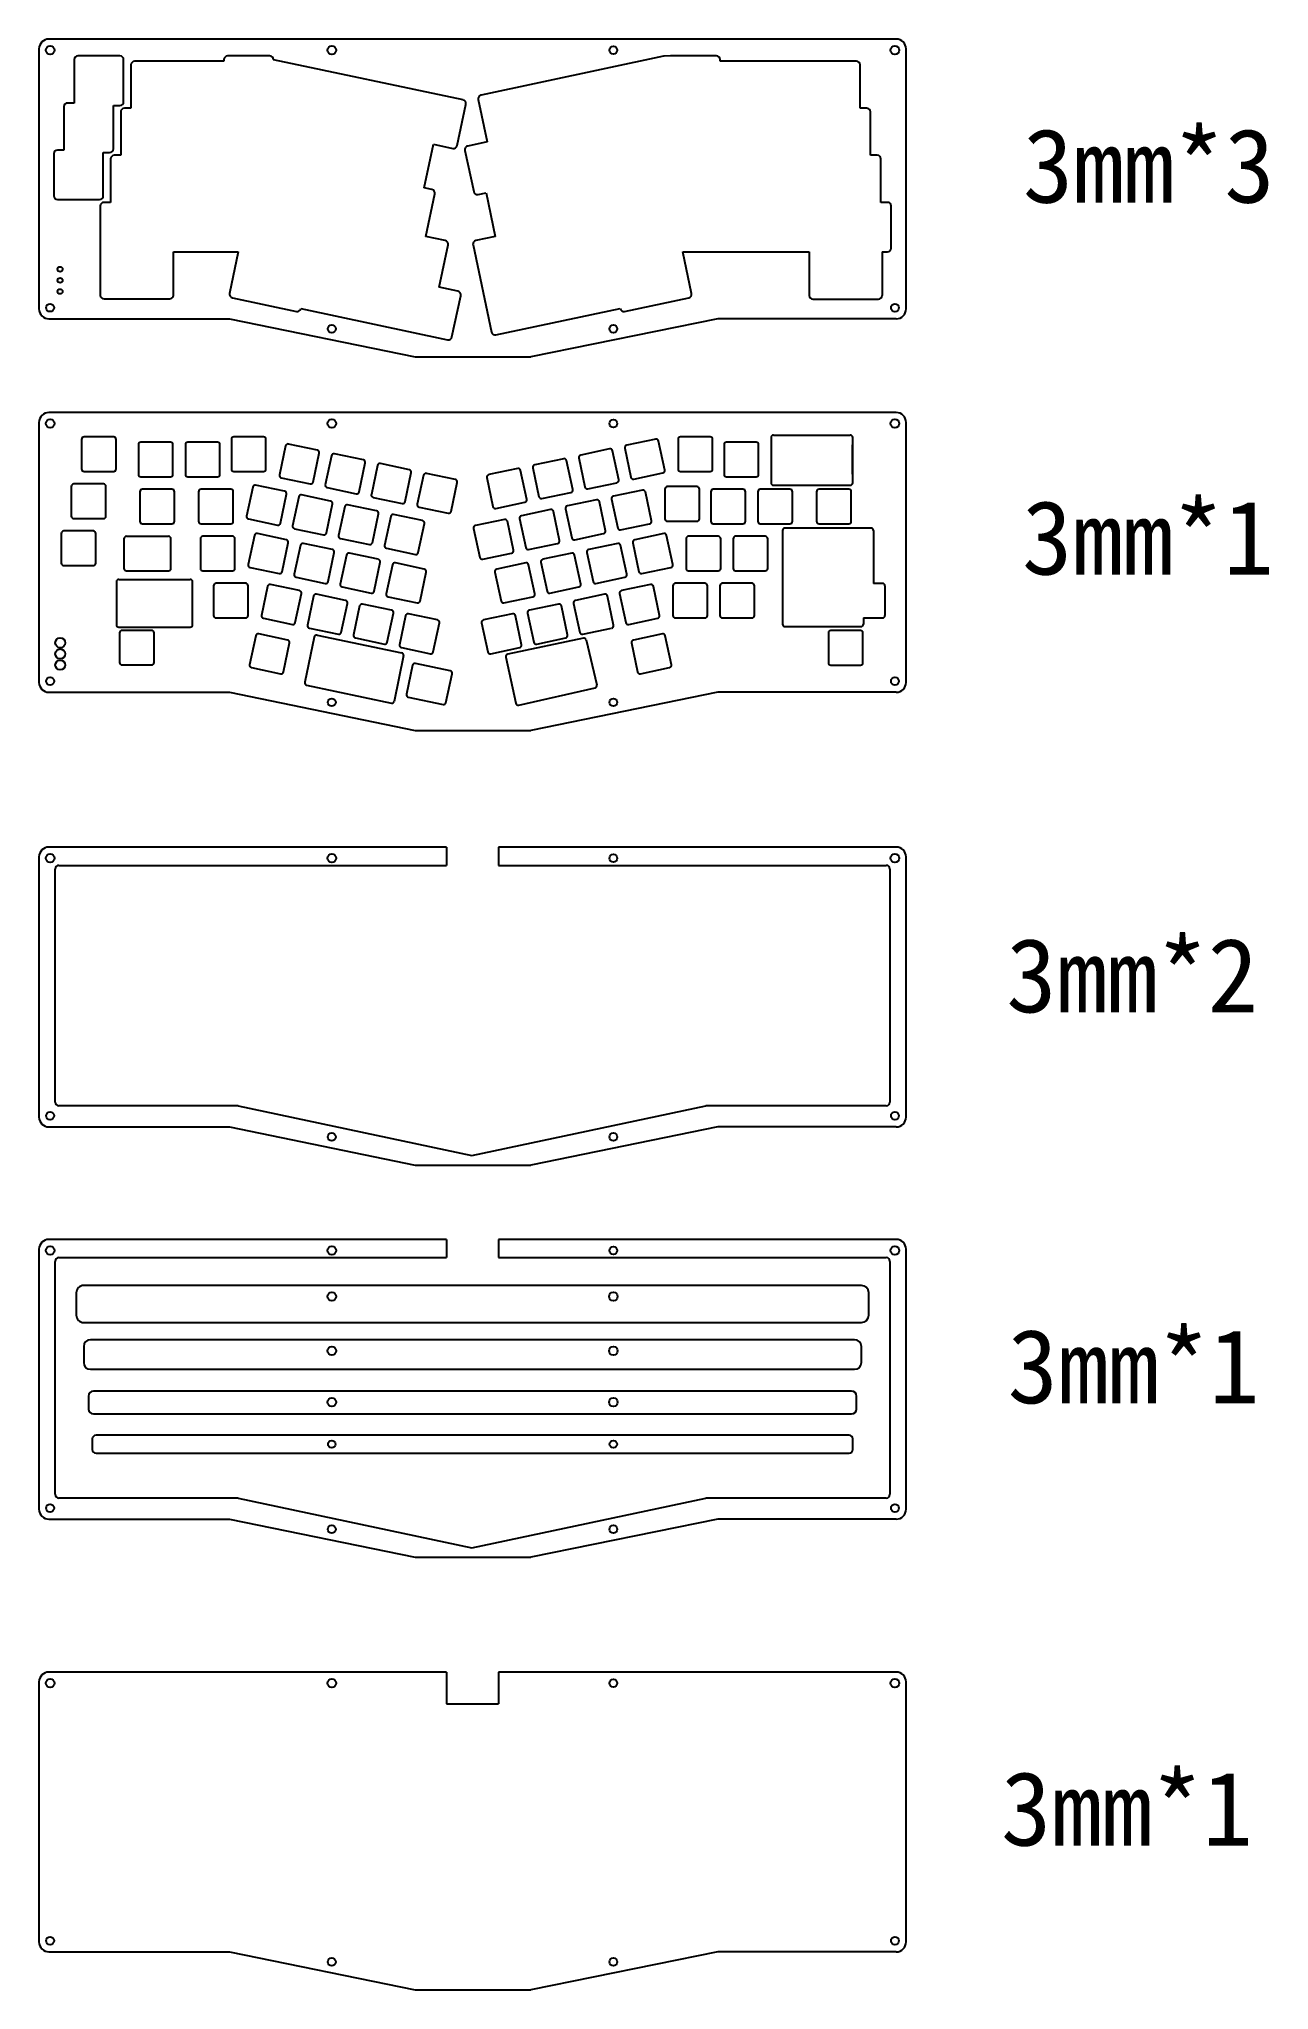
# Model space of a CAD drawing. Header units: millimetres. Extents: x 2267 to 2766, y 634 to 1424.
import ezdxf

# ---------------------------------------------------------------- set-up
doc = ezdxf.new("R2010")
doc.units = ezdxf.units.MM
doc.styles.get("Standard").update_dxf_attribs({"font": ''})
doc.styles.get('Standard').set_extended_font_data('SimSun')

msp = doc.modelspace()

# ---------------------------------------------------------------- linework, layer by layer
at = {"color": 7, "linetype": 'Continuous', "lineweight": 25}
for p, q in [((2614.72, 1423.71), (2271.42, 1423.71)), ((2267.42, 1419.71), (2267.42, 1314.41)), ((2267.42, 1418.71), (2267.42, 1314.41)), ((2281.65, 1415.35), (2281.65, 1397.8)), ((2281.65, 1415.35), (2281.65, 1397.8)), ((2300.21, 1416.85), (2283.15, 1416.85)), ((2300.21, 1416.85), (2283.15, 1416.85)), ((2301.71, 1398.29), (2301.71, 1415.35)), ((2301.71, 1398.29), (2301.71, 1415.35)), ((2342.36, 1414.71), (2306.17, 1414.71)), ((2342.36, 1414.71), (2306.17, 1414.71)), ((2342.36, 1415.35), (2342.36, 1414.71)), ((2342.36, 1415.35), (2342.36, 1414.71)), ((2360.92, 1416.85), (2343.86, 1416.85)), ((2360.92, 1416.85), (2343.86, 1416.85)), ((2362.42, 1415.34), (2362.42, 1415.35)), ((2362.42, 1415.34), (2362.42, 1415.35)), ((2439.22, 1399.02), (2362.42, 1415.34)), ((2439.22, 1399.02), (2362.42, 1415.34)), ((2520.45, 1416.72), (2446.51, 1401)), ((2520.45, 1416.72), (2446.51, 1401)), ((2523.29, 1416.85), (2520.7, 1416.75)), ((2523.29, 1416.85), (2520.7, 1416.75)), ((2541.88, 1416.85), (2523.35, 1416.85)), ((2541.88, 1416.85), (2523.35, 1416.85)), ((2543.38, 1414.71), (2543.38, 1415.35)), ((2543.38, 1414.71), (2543.38, 1415.35)), ((2598.61, 1414.71), (2543.38, 1414.71)), ((2598.61, 1414.71), (2543.38, 1414.71)), ((2618.72, 1314.4), (2618.72, 1419.71)), ((2618.72, 1314.4), (2618.72, 1419.71)), ((2304.67, 1413.21), (2304.67, 1395.66)), ((2304.67, 1413.21), (2304.67, 1395.66)), ((2600.11, 1395.66), (2600.11, 1413.21)), ((2600.11, 1395.66), (2600.11, 1413.21)), ((2445.36, 1399.22), (2449.01, 1382.05)), ((2445.36, 1399.22), (2449.01, 1382.05)), ((2277.49, 1396.3), (2277.49, 1378.75)), ((2277.49, 1396.3), (2277.49, 1378.75)), ((2281.65, 1397.8), (2278.99, 1397.8)), ((2281.65, 1397.8), (2278.99, 1397.8)), ((2297.55, 1396.79), (2300.21, 1396.79)), ((2297.55, 1379.24), (2297.55, 1396.79)), ((2297.55, 1396.79), (2300.21, 1396.79)), ((2297.55, 1379.24), (2297.55, 1396.79)), ((2300.51, 1394.16), (2300.51, 1376.61)), ((2300.51, 1394.16), (2300.51, 1376.61)), ((2304.67, 1395.66), (2302.01, 1395.66)), ((2304.67, 1395.66), (2302.01, 1395.66)), ((2436.83, 1380.55), (2440.38, 1397.24)), ((2436.83, 1380.55), (2440.38, 1397.24)), ((2602.78, 1395.66), (2600.11, 1395.66)), ((2602.78, 1395.66), (2600.11, 1395.66)), ((2604.28, 1376.61), (2604.28, 1394.16)), ((2604.28, 1376.61), (2604.28, 1394.16)), ((2273.42, 1377.25), (2273.42, 1360.19)), ((2273.42, 1377.25), (2273.42, 1360.19)), ((2277.49, 1378.75), (2274.92, 1378.75)), ((2277.49, 1378.75), (2274.92, 1378.75)), ((2293.48, 1377.74), (2296.05, 1377.74)), ((2293.48, 1360.19), (2293.48, 1377.74)), ((2293.48, 1377.74), (2296.05, 1377.74)), ((2293.48, 1360.19), (2293.48, 1377.74)), ((2296.44, 1375.11), (2296.44, 1357.56)), ((2296.44, 1375.11), (2296.44, 1357.56)), ((2300.51, 1376.61), (2297.94, 1376.61)), ((2300.51, 1376.61), (2297.94, 1376.61)), ((2423.45, 1363.42), (2427.2, 1381.07)), ((2423.45, 1363.42), (2427.2, 1381.07)), ((2427.2, 1381.07), (2435.05, 1379.4)), ((2427.2, 1381.07), (2435.05, 1379.4)), ((2440.01, 1378.6), (2443.56, 1361.91)), ((2440.01, 1378.6), (2443.56, 1361.91)), ((2449.01, 1382.05), (2441.16, 1380.38)), ((2449.01, 1382.05), (2441.16, 1380.38)), ((2607.04, 1376.61), (2604.28, 1376.61)), ((2607.04, 1376.61), (2604.28, 1376.61)), ((2608.54, 1357.56), (2608.54, 1375.11)), ((2608.54, 1357.56), (2608.54, 1375.11)), ((2426.64, 1362.74), (2423.45, 1363.42)), ((2426.64, 1362.74), (2423.45, 1363.42)), ((2424.15, 1343.8), (2427.8, 1360.96)), ((2424.15, 1343.8), (2427.8, 1360.96)), ((2445.33, 1360.76), (2448.53, 1361.44)), ((2445.33, 1360.76), (2448.53, 1361.44)), ((2448.53, 1361.44), (2452.28, 1343.8)), ((2448.53, 1361.44), (2452.28, 1343.8)), ((2274.92, 1358.69), (2291.98, 1358.69)), ((2274.92, 1358.69), (2291.98, 1358.69)), ((2292.27, 1356.06), (2292.27, 1319.95)), ((2292.27, 1356.06), (2292.27, 1319.95)), ((2296.44, 1357.56), (2293.77, 1357.56)), ((2296.44, 1357.56), (2293.77, 1357.56)), ((2611.22, 1357.56), (2608.54, 1357.56)), ((2611.22, 1357.56), (2608.54, 1357.56)), ((2612.72, 1339), (2612.72, 1356.06)), ((2612.72, 1339), (2612.72, 1356.06)), ((2431.99, 1342.13), (2424.15, 1343.8)), ((2431.99, 1342.13), (2424.15, 1343.8)), ((2452.28, 1343.8), (2444.42, 1342.13)), ((2452.28, 1343.8), (2444.42, 1342.13)), ((2321.87, 1337.5), (2348.18, 1337.5)), ((2321.87, 1319.95), (2321.87, 1337.5)), ((2321.87, 1337.5), (2348.18, 1337.5)), ((2321.87, 1319.95), (2321.87, 1337.5)), ((2348.18, 1337.5), (2344.61, 1320.71)), ((2348.18, 1337.5), (2344.61, 1320.71)), ((2429.5, 1323.18), (2433.15, 1340.35)), ((2429.5, 1323.18), (2433.15, 1340.35)), ((2443.27, 1340.35), (2450.78, 1305.02)), ((2443.27, 1340.35), (2450.78, 1305.02)), ((2528.23, 1337.5), (2579.45, 1337.5)), ((2531.8, 1320.71), (2528.23, 1337.5)), ((2528.23, 1337.5), (2579.45, 1337.5)), ((2531.8, 1320.71), (2528.23, 1337.5)), ((2579.45, 1337.5), (2579.45, 1319.9)), ((2579.45, 1337.5), (2579.45, 1319.9)), ((2609.05, 1337.5), (2609.05, 1319.9)), ((2609.05, 1337.5), (2611.22, 1337.5)), ((2609.05, 1337.5), (2609.05, 1319.9)), ((2609.05, 1337.5), (2611.22, 1337.5)), ((2437.13, 1321.56), (2429.5, 1323.18)), ((2437.13, 1321.56), (2429.5, 1323.18)), ((2434.74, 1303.09), (2438.29, 1319.78)), ((2434.74, 1303.09), (2438.29, 1319.78)), ((2293.77, 1318.45), (2320.37, 1318.45)), ((2293.77, 1318.45), (2320.37, 1318.45)), ((2345.77, 1318.93), (2371.77, 1313.41)), ((2345.77, 1318.93), (2371.77, 1313.41)), ((2373.55, 1314.57), (2432.96, 1301.94)), ((2373.55, 1314.56), (2373.55, 1314.57)), ((2373.55, 1314.57), (2432.96, 1301.94)), ((2373.55, 1314.56), (2373.55, 1314.57)), ((2452.56, 1303.87), (2502.87, 1314.56)), ((2452.56, 1303.87), (2502.87, 1314.56)), ((2504.65, 1313.41), (2530.65, 1318.93)), ((2504.65, 1313.41), (2530.65, 1318.93)), ((2580.95, 1318.4), (2607.55, 1318.4)), ((2580.95, 1318.4), (2607.55, 1318.4)), ((2614.72, 1272.47), (2271.42, 1272.47)), ((2267.42, 1268.47), (2267.42, 1163.16)), ((2267.42, 1268.47), (2267.42, 1163.16)), ((2267.42, 1268.47), (2267.42, 1163.16)), ((2267.42, 1268.47), (2267.42, 1163.16)), ((2267.42, 1268.47), (2267.42, 1163.16)), ((2267.42, 1267.47), (2267.42, 1163.16)), ((2618.72, 1163.16), (2618.72, 1268.47)), ((2618.72, 1163.16), (2618.72, 1268.47)), ((2618.72, 1163.16), (2618.72, 1268.47)), ((2618.72, 1163.16), (2618.72, 1268.47)), ((2618.72, 1163.16), (2618.72, 1268.47)), ((2618.72, 1163.16), (2618.72, 1268.47)), ((2284.68, 1261.58), (2284.68, 1249.58)), ((2284.68, 1261.58), (2284.68, 1249.58)), ((2284.68, 1261.58), (2284.68, 1249.58)), ((2297.68, 1262.58), (2285.68, 1262.58)), ((2297.68, 1262.58), (2285.68, 1262.58)), ((2297.68, 1262.58), (2285.68, 1262.58)), ((2298.68, 1249.58), (2298.68, 1261.58)), ((2298.68, 1249.58), (2298.68, 1261.58)), ((2298.68, 1249.58), (2298.68, 1261.58)), ((2307.7, 1259.44), (2307.7, 1247.44)), ((2320.7, 1260.44), (2308.7, 1260.44)), ((2321.7, 1247.44), (2321.7, 1259.44)), ((2326.75, 1259.44), (2326.75, 1247.44)), ((2339.75, 1260.44), (2327.75, 1260.44)), ((2340.75, 1247.44), (2340.75, 1259.44)), ((2345.39, 1261.58), (2345.39, 1249.58)), ((2358.39, 1262.58), (2346.39, 1262.58)), ((2359.39, 1249.58), (2359.39, 1261.58)), ((2367.29, 1258.94), (2364.8, 1247.2)), ((2380.22, 1257.21), (2368.48, 1259.71)), ((2498.63, 1257.73), (2486.89, 1255.23)), ((2502.31, 1245.22), (2499.82, 1256.96)), ((2504.76, 1258.01), (2507.25, 1246.27)), ((2517.27, 1261.69), (2505.53, 1259.19)), ((2520.95, 1249.18), (2518.45, 1260.92)), ((2526.35, 1261.58), (2526.35, 1249.58)), ((2539.35, 1262.58), (2527.35, 1262.58)), ((2540.35, 1249.58), (2540.35, 1261.58)), ((2544.98, 1259.44), (2544.98, 1247.44)), ((2557.98, 1260.44), (2545.98, 1260.44)), ((2558.98, 1247.44), (2558.98, 1259.44)), ((2564.03, 1259.44), (2564.03, 1247.44)), ((2564.04, 1262.34), (2564.04, 1243.98)), ((2597.08, 1247.44), (2597.08, 1259.44)), ((2597.09, 1243.98), (2597.09, 1262.34)), ((2285.68, 1248.58), (2297.68, 1248.58)), ((2285.68, 1248.58), (2297.68, 1248.58)), ((2285.68, 1248.58), (2297.68, 1248.58)), ((2346.39, 1248.58), (2358.39, 1248.58)), ((2378.49, 1244.29), (2380.99, 1256.03)), ((2385.93, 1254.98), (2383.43, 1243.24)), ((2398.85, 1253.25), (2387.11, 1255.75)), ((2397.13, 1240.33), (2399.62, 1252.07)), ((2404.56, 1251.02), (2402.07, 1239.28)), ((2417.48, 1249.29), (2405.75, 1251.79)), ((2461.36, 1249.81), (2449.63, 1247.31)), ((2465.05, 1237.3), (2462.55, 1249.04)), ((2467.49, 1250.09), (2469.99, 1238.35)), ((2480, 1253.77), (2468.26, 1251.27)), ((2483.68, 1241.26), (2481.18, 1253)), ((2486.12, 1254.05), (2488.62, 1242.31)), ((2527.35, 1248.58), (2539.35, 1248.58)), ((2280.52, 1242.53), (2280.52, 1230.53)), ((2280.52, 1242.53), (2280.52, 1230.53)), ((2280.52, 1242.53), (2280.52, 1230.53)), ((2293.52, 1243.53), (2281.52, 1243.53)), ((2293.52, 1243.53), (2281.52, 1243.53)), ((2293.52, 1243.53), (2281.52, 1243.53)), ((2294.52, 1230.53), (2294.52, 1242.53)), ((2294.52, 1230.53), (2294.52, 1242.53)), ((2294.52, 1230.53), (2294.52, 1242.53)), ((2308.7, 1246.44), (2320.7, 1246.44)), ((2321.3, 1241.39), (2309.3, 1241.39)), ((2327.75, 1246.44), (2339.75, 1246.44)), ((2345.11, 1241.39), (2333.11, 1241.39)), ((2354.01, 1242.29), (2351.52, 1230.55)), ((2366.94, 1240.56), (2355.2, 1243.06)), ((2365.57, 1246.02), (2377.31, 1243.52)), ((2384.2, 1242.05), (2395.94, 1239.56)), ((2415.76, 1236.37), (2418.25, 1248.11)), ((2423.19, 1247.06), (2420.7, 1235.32)), ((2436.12, 1245.33), (2424.38, 1247.83)), ((2434.39, 1232.41), (2436.89, 1244.15)), ((2448.86, 1246.13), (2451.35, 1234.39)), ((2489.81, 1241.54), (2501.54, 1244.03)), ((2511.91, 1241.08), (2500.17, 1238.58)), ((2508.44, 1245.5), (2520.18, 1248)), ((2520.99, 1241.45), (2520.99, 1229.45)), ((2533.99, 1242.45), (2521.99, 1242.45)), ((2534.99, 1229.45), (2534.99, 1241.45)), ((2552.62, 1241.39), (2540.62, 1241.39)), ((2545.98, 1246.44), (2557.98, 1246.44)), ((2571.67, 1241.39), (2559.67, 1241.39)), ((2595.49, 1241.39), (2583.49, 1241.39)), ((2308.3, 1240.39), (2308.3, 1228.39)), ((2322.3, 1228.39), (2322.3, 1240.39)), ((2332.11, 1240.39), (2332.11, 1228.39)), ((2346.11, 1228.39), (2346.11, 1240.39)), ((2365.21, 1227.64), (2367.71, 1239.38)), ((2372.65, 1238.33), (2370.15, 1226.59)), ((2385.57, 1236.6), (2373.83, 1239.1)), ((2383.85, 1223.68), (2386.34, 1235.42)), ((2391.28, 1234.37), (2388.79, 1222.63)), ((2404.2, 1232.64), (2392.47, 1235.14)), ((2402.84, 1238.09), (2414.57, 1235.6)), ((2421.47, 1234.13), (2433.21, 1231.64)), ((2452.54, 1233.62), (2464.28, 1236.11)), ((2474.64, 1233.16), (2462.9, 1230.66)), ((2471.17, 1237.58), (2482.91, 1240.07)), ((2480.76, 1233.44), (2483.26, 1221.7)), ((2493.27, 1237.12), (2481.53, 1234.62)), ((2496.95, 1224.61), (2494.46, 1236.35)), ((2499.4, 1237.4), (2501.89, 1225.66)), ((2515.59, 1228.57), (2513.09, 1240.31)), ((2539.62, 1240.39), (2539.62, 1228.39)), ((2553.62, 1228.39), (2553.62, 1240.39)), ((2558.67, 1240.39), (2558.67, 1228.39)), ((2572.67, 1228.39), (2572.67, 1240.39)), ((2582.49, 1240.39), (2582.49, 1228.39)), ((2596.49, 1228.39), (2596.49, 1240.39)), ((2281.52, 1229.53), (2293.52, 1229.53)), ((2281.52, 1229.53), (2293.52, 1229.53)), ((2281.52, 1229.53), (2293.52, 1229.53)), ((2309.3, 1227.39), (2321.3, 1227.39)), ((2333.11, 1227.39), (2345.11, 1227.39)), ((2352.29, 1229.37), (2364.03, 1226.87)), ((2370.92, 1225.4), (2382.66, 1222.91)), ((2402.48, 1219.72), (2404.97, 1231.46)), ((2409.91, 1230.41), (2407.42, 1218.67)), ((2422.84, 1228.68), (2411.1, 1231.18)), ((2421.11, 1215.76), (2423.61, 1227.5)), ((2443.5, 1225.52), (2445.99, 1213.78)), ((2456, 1229.2), (2444.27, 1226.7)), ((2459.69, 1216.69), (2457.19, 1228.43)), ((2462.13, 1229.48), (2464.63, 1217.74)), ((2478.32, 1220.65), (2475.82, 1232.39)), ((2503.08, 1224.89), (2514.82, 1227.39)), ((2521.99, 1228.45), (2533.99, 1228.45)), ((2540.62, 1227.39), (2552.62, 1227.39)), ((2559.67, 1227.39), (2571.67, 1227.39)), ((2604.53, 1225.69), (2569.65, 1225.69)), ((2583.49, 1227.39), (2595.49, 1227.39)), ((2276.45, 1223.48), (2276.45, 1211.48)), ((2276.45, 1223.48), (2276.45, 1211.48)), ((2276.45, 1223.48), (2276.45, 1211.48)), ((2276.45, 1223.48), (2276.45, 1211.48)), ((2276.45, 1223.48), (2276.45, 1211.48)), ((2289.45, 1224.48), (2277.45, 1224.48)), ((2289.45, 1224.48), (2277.45, 1224.48)), ((2289.45, 1224.48), (2277.45, 1224.48)), ((2289.45, 1224.48), (2277.45, 1224.48)), ((2289.45, 1224.48), (2277.45, 1224.48)), ((2290.45, 1211.48), (2290.45, 1223.48)), ((2290.45, 1211.48), (2290.45, 1223.48)), ((2290.45, 1211.48), (2290.45, 1223.48)), ((2290.45, 1211.48), (2290.45, 1223.48)), ((2290.45, 1211.48), (2290.45, 1223.48)), ((2301.85, 1221.34), (2301.85, 1209.34)), ((2320.85, 1209.34), (2320.85, 1221.34)), ((2332.81, 1221.34), (2332.81, 1209.34)), ((2345.81, 1222.34), (2333.81, 1222.34)), ((2346.81, 1209.34), (2346.81, 1221.34)), ((2354.71, 1222.66), (2352.22, 1210.92)), ((2367.64, 1220.93), (2355.9, 1223.43)), ((2365.91, 1208.01), (2368.41, 1219.75)), ((2373.35, 1218.7), (2370.85, 1206.96)), ((2386.27, 1216.97), (2374.53, 1219.47)), ((2389.56, 1221.44), (2401.29, 1218.95)), ((2408.19, 1217.48), (2419.93, 1214.99)), ((2465.81, 1216.97), (2477.55, 1219.46)), ((2484.45, 1220.93), (2496.18, 1223.42)), ((2501.89, 1219.47), (2490.15, 1216.97)), ((2505.57, 1206.96), (2503.08, 1218.7)), ((2508.02, 1219.75), (2510.51, 1208.01)), ((2520.53, 1223.43), (2508.79, 1220.93)), ((2524.21, 1210.92), (2521.71, 1222.66)), ((2529.61, 1221.34), (2529.61, 1209.34)), ((2542.61, 1222.34), (2530.61, 1222.34)), ((2543.61, 1209.34), (2543.61, 1221.34)), ((2548.66, 1221.34), (2548.66, 1209.34)), ((2561.66, 1222.34), (2549.66, 1222.34)), ((2562.66, 1209.34), (2562.66, 1221.34)), ((2277.45, 1210.48), (2289.45, 1210.48)), ((2277.45, 1210.48), (2289.45, 1210.48)), ((2277.45, 1210.48), (2289.45, 1210.48)), ((2277.45, 1210.48), (2289.45, 1210.48)), ((2277.45, 1210.48), (2289.45, 1210.48)), ((2352.99, 1209.74), (2364.73, 1207.24)), ((2384.55, 1204.05), (2387.04, 1215.79)), ((2391.98, 1214.74), (2389.49, 1203)), ((2404.9, 1213.01), (2393.17, 1215.51)), ((2403.18, 1200.09), (2405.67, 1211.83)), ((2410.61, 1210.78), (2408.12, 1199.04)), ((2423.54, 1209.05), (2411.8, 1211.55)), ((2447.18, 1213.01), (2458.92, 1215.5)), ((2464.62, 1211.55), (2452.89, 1209.05)), ((2468.31, 1199.04), (2465.81, 1210.78)), ((2470.75, 1211.83), (2473.25, 1200.09)), ((2483.26, 1215.51), (2471.52, 1213.01)), ((2486.94, 1203), (2484.44, 1214.74)), ((2489.38, 1215.79), (2491.88, 1204.05)), ((2511.7, 1207.24), (2523.44, 1209.74)), ((2298.77, 1203.87), (2298.77, 1186.57)), ((2329.65, 1186.57), (2329.65, 1203.87)), ((2333.81, 1208.34), (2345.81, 1208.34)), ((2338.16, 1202.29), (2338.16, 1190.29)), ((2351.16, 1203.29), (2339.16, 1203.29)), ((2352.16, 1190.29), (2352.16, 1202.29)), ((2360.06, 1202.05), (2357.57, 1190.31)), ((2372.99, 1200.32), (2361.25, 1202.82)), ((2371.62, 1205.77), (2383.36, 1203.28)), ((2390.26, 1201.81), (2401.99, 1199.32)), ((2421.81, 1196.13), (2424.31, 1207.87)), ((2452.12, 1207.87), (2454.61, 1196.13)), ((2474.43, 1199.32), (2486.17, 1201.81)), ((2493.07, 1203.28), (2504.8, 1205.77)), ((2515.17, 1202.82), (2503.43, 1200.32)), ((2518.85, 1190.31), (2516.35, 1202.05)), ((2524.25, 1202.29), (2524.25, 1190.29)), ((2537.25, 1203.29), (2525.25, 1203.29)), ((2530.61, 1208.34), (2542.61, 1208.34)), ((2538.25, 1190.29), (2538.25, 1202.29)), ((2543.3, 1202.29), (2543.3, 1190.29)), ((2556.3, 1203.29), (2544.3, 1203.29)), ((2549.66, 1208.34), (2561.66, 1208.34)), ((2557.3, 1190.29), (2557.3, 1202.29)), ((2371.26, 1187.4), (2373.76, 1199.14)), ((2378.7, 1198.09), (2376.2, 1186.35)), ((2391.62, 1196.36), (2379.88, 1198.86)), ((2389.9, 1183.44), (2392.39, 1195.18)), ((2397.33, 1194.13), (2394.84, 1182.39)), ((2410.25, 1192.4), (2398.52, 1194.9)), ((2408.89, 1197.85), (2420.63, 1195.36)), ((2455.8, 1195.36), (2467.54, 1197.85)), ((2477.9, 1194.9), (2466.16, 1192.4)), ((2481.58, 1182.39), (2479.08, 1194.13)), ((2484.02, 1195.18), (2486.52, 1183.44)), ((2496.53, 1198.86), (2484.79, 1196.36)), ((2500.21, 1186.35), (2497.72, 1198.09)), ((2502.66, 1199.14), (2505.15, 1187.4)), ((2339.16, 1189.29), (2351.16, 1189.29)), ((2358.34, 1189.13), (2370.08, 1186.63)), ((2376.97, 1185.16), (2388.71, 1182.67)), ((2408.53, 1179.48), (2411.02, 1191.22)), ((2415.96, 1190.17), (2413.47, 1178.43)), ((2428.89, 1188.44), (2417.15, 1190.94)), ((2427.16, 1175.52), (2429.66, 1187.26)), ((2446.76, 1187.26), (2449.25, 1175.52)), ((2459.26, 1190.94), (2447.53, 1188.44)), ((2462.95, 1178.43), (2460.45, 1190.17)), ((2465.39, 1191.22), (2467.89, 1179.48)), ((2487.71, 1182.67), (2499.44, 1185.16)), ((2506.34, 1186.63), (2518.08, 1189.13)), ((2525.25, 1189.29), (2537.25, 1189.29)), ((2544.3, 1189.29), (2556.3, 1189.29)), ((2601.44, 1189.25), (2609.17, 1189.25)), ((2300.07, 1183.24), (2300.07, 1171.24)), ((2313.07, 1184.24), (2301.07, 1184.24)), ((2314.07, 1171.24), (2314.07, 1183.24)), ((2355.25, 1182.06), (2352.76, 1170.32)), ((2368.18, 1180.33), (2356.44, 1182.83)), ((2366.45, 1167.41), (2368.95, 1179.15)), ((2378.92, 1181.49), (2375.09, 1163.23)), ((2395.61, 1181.2), (2407.34, 1178.71)), ((2414.24, 1177.24), (2425.98, 1174.75)), ((2450.44, 1174.75), (2462.18, 1177.24)), ((2487.97, 1181.09), (2457.35, 1174.59)), ((2469.07, 1178.71), (2480.81, 1181.2)), ((2507.47, 1179.15), (2509.96, 1167.41)), ((2519.98, 1182.83), (2508.24, 1180.33)), ((2523.66, 1170.32), (2521.16, 1182.06)), ((2587.25, 1183.19), (2587.25, 1171.19)), ((2600.25, 1184.19), (2588.25, 1184.19)), ((2601.25, 1171.19), (2601.25, 1183.19)), ((2301.07, 1170.24), (2313.07, 1170.24)), ((2418.77, 1170.09), (2416.28, 1158.36)), ((2434.03, 1167.87), (2419.96, 1170.86)), ((2588.25, 1170.19), (2600.25, 1170.19)), ((2353.53, 1169.14), (2365.27, 1166.64)), ((2432.3, 1154.95), (2434.8, 1166.69)), ((2511.15, 1166.64), (2522.89, 1169.14)), ((2417.05, 1157.17), (2431.12, 1154.18)), ((2267.42, 1092.47), (2267.42, 987.16)), ((2267.42, 1092.47), (2267.42, 987.16)), ((2267.42, 1092.47), (2267.42, 987.16)), ((2267.42, 1092.47), (2267.42, 987.16)), ((2267.42, 1092.47), (2267.42, 987.16)), ((2267.42, 1091.47), (2267.42, 987.16)), ((2432.52, 1096.47), (2271.42, 1096.47)), ((2614.72, 1096.47), (2453.62, 1096.47)), ((2618.72, 987.16), (2618.72, 1092.47)), ((2618.72, 987.16), (2618.72, 1092.47)), ((2618.72, 987.16), (2618.72, 1092.47)), ((2618.72, 987.16), (2618.72, 1092.47)), ((2618.72, 987.16), (2618.72, 1092.47)), ((2618.72, 987.16), (2618.72, 1092.47)), ((2273.95, 993.24), (2273.95, 1087.58)), ((2275.45, 1089.08), (2432.52, 1089.08)), ((2453.62, 1089.08), (2610.69, 1089.08)), ((2612.19, 1087.58), (2612.19, 993.24)), ((2348.09, 991.74), (2275.45, 991.74)), ((2348.09, 991.74), (2442.82, 971.6)), ((2442.82, 971.6), (2537.55, 991.74)), ((2610.69, 991.74), (2537.55, 991.74)), ((2267.42, 933.61), (2267.42, 828.3)), ((2267.42, 933.61), (2267.42, 828.3)), ((2267.42, 933.61), (2267.42, 828.3)), ((2267.42, 933.61), (2267.42, 828.3)), ((2267.42, 933.61), (2267.42, 828.3)), ((2267.42, 932.61), (2267.42, 828.3)), ((2432.52, 937.61), (2271.42, 937.61)), ((2614.72, 937.61), (2453.62, 937.61)), ((2618.72, 828.3), (2618.72, 933.61)), ((2618.72, 828.3), (2618.72, 933.61)), ((2618.72, 828.3), (2618.72, 933.61)), ((2618.72, 828.3), (2618.72, 933.61)), ((2618.72, 828.3), (2618.72, 933.61)), ((2618.72, 828.3), (2618.72, 933.61)), ((2273.95, 834.38), (2273.95, 928.72)), ((2275.45, 930.22), (2432.52, 930.22)), ((2453.62, 930.22), (2610.69, 930.22)), ((2612.19, 928.72), (2612.19, 834.38)), ((2348.09, 832.88), (2275.45, 832.88)), ((2348.09, 832.88), (2442.82, 812.74)), ((2442.82, 812.74), (2537.55, 832.88)), ((2610.69, 832.88), (2537.55, 832.88)), ((2432.52, 762.39), (2271.42, 762.39)), ((2614.72, 762.39), (2453.62, 762.39)), ((2267.42, 758.39), (2267.42, 653.09)), ((2267.42, 758.39), (2267.42, 653.09)), ((2267.42, 758.39), (2267.42, 653.09)), ((2267.42, 758.39), (2267.42, 653.09)), ((2267.42, 757.39), (2267.42, 653.09)), ((2618.72, 653.08), (2618.72, 758.39)), ((2618.72, 653.08), (2618.72, 758.39)), ((2618.72, 653.08), (2618.72, 758.39)), ((2618.72, 653.08), (2618.72, 758.39)), ((2618.72, 653.08), (2618.72, 758.39))]:
    msp.add_line(p, q, dxfattribs=at)
for p, q in [((2271.42, 1310.41), (2344.58, 1310.41)), ((2344.58, 1310.41), (2419.8, 1294.97)), ((2542.47, 1310.4), (2466.67, 1294.97)), ((2614.72, 1310.4), (2542.47, 1310.4)), ((2419.8, 1294.97), (2466.67, 1294.97)), ((2565.04, 1263.34), (2596.09, 1263.34)), ((2565.04, 1242.98), (2596.09, 1242.98)), ((2568.65, 1224.69), (2568.65, 1186.78)), ((2605.53, 1224.69), (2605.53, 1203.25)), ((2302.85, 1222.34), (2319.85, 1222.34)), ((2299.77, 1204.87), (2328.65, 1204.87)), ((2302.85, 1208.34), (2319.85, 1208.34)), ((2609.17, 1203.25), (2605.53, 1203.25)), ((2610.17, 1202.25), (2610.17, 1190.25)), ((2299.77, 1185.57), (2328.65, 1185.57)), ((2569.65, 1185.78), (2600.44, 1185.78)), ((2601.44, 1189.25), (2601.44, 1186.78)), ((2380.1, 1182.27), (2414.33, 1175.2)), ((2489.15, 1180.34), (2493.46, 1162.12)), ((2415.11, 1174.02), (2411.38, 1155.5)), ((2456.58, 1173.4), (2460.6, 1154.75)), ((2375.86, 1162.04), (2410.19, 1154.72)), ((2271.42, 1159.16), (2344.58, 1159.16)), ((2271.42, 1159.16), (2344.58, 1159.16)), ((2344.58, 1159.16), (2419.8, 1143.72)), ((2461.8, 1153.99), (2492.71, 1160.91)), ((2542.47, 1159.16), (2466.67, 1143.72)), ((2614.72, 1159.16), (2542.47, 1159.16)), ((2419.8, 1143.72), (2466.67, 1143.72)), ((2432.52, 1096.47), (2432.52, 1089.08)), ((2453.62, 1096.47), (2453.62, 1089.08)), ((2271.42, 983.16), (2344.58, 983.16)), ((2271.42, 983.16), (2344.58, 983.16)), ((2344.58, 983.16), (2419.8, 967.72)), ((2542.47, 983.16), (2466.67, 967.72)), ((2614.72, 983.16), (2542.47, 983.16)), ((2419.8, 967.72), (2466.67, 967.72)), ((2432.52, 937.61), (2432.52, 930.22)), ((2453.62, 937.61), (2453.62, 930.22)), ((2600.62, 918.95), (2285.52, 918.95)), ((2282.52, 915.99), (2282.52, 906.95)), ((2603.62, 906.95), (2603.62, 915.95)), ((2285.52, 903.95), (2600.62, 903.95)), ((2285.52, 894.24), (2285.52, 887.74)), ((2597.87, 896.99), (2288.27, 896.99)), ((2600.62, 887.74), (2600.62, 894.24)), ((2288.27, 884.99), (2597.87, 884.99)), ((2287.52, 874.16), (2287.52, 868.91)), ((2596.62, 876.16), (2289.52, 876.16)), ((2598.62, 868.91), (2598.62, 874.16)), ((2289.52, 866.91), (2596.62, 866.91)), ((2289.02, 856.79), (2289.02, 852.54)), ((2595.62, 858.29), (2290.52, 858.29)), ((2597.12, 852.54), (2597.12, 856.79)), ((2290.52, 851.04), (2595.62, 851.04)), ((2271.42, 824.3), (2344.58, 824.3)), ((2271.42, 824.3), (2344.58, 824.3)), ((2344.58, 824.3), (2419.8, 808.87)), ((2542.47, 824.3), (2466.67, 808.87)), ((2614.72, 824.3), (2542.47, 824.3)), ((2419.8, 808.87), (2466.67, 808.87)), ((2432.52, 762.39), (2432.52, 749.53)), ((2453.62, 762.39), (2453.62, 749.53)), ((2432.52, 749.53), (2453.62, 749.53)), ((2271.42, 649.09), (2344.58, 649.09)), ((2271.42, 649.09), (2344.58, 649.09)), ((2344.58, 649.09), (2419.8, 633.65)), ((2542.47, 649.08), (2466.67, 633.65)), ((2614.72, 649.08), (2542.47, 649.08)), ((2419.8, 633.65), (2466.67, 633.65))]:
    msp.add_line(p, q)
for centre, radius in [((2271.92, 1419.21), 1.75), ((2386.02, 1419.21), 1.75), ((2500.12, 1419.21), 1.6), ((2614.22, 1419.21), 1.75), ((2275.96, 1330.47), 1), ((2275.96, 1325.97), 1), ((2275.96, 1321.47), 1), ((2271.92, 1314.91), 1.6), ((2614.22, 1314.9), 1.6), ((2614.22, 1314.9), 1.6), ((2386.02, 1306.35), 1.6), ((2500.12, 1306.35), 1.6), ((2271.92, 1267.97), 1.75), ((2386.02, 1267.97), 1.75), ((2500.12, 1267.97), 1.6), ((2614.22, 1267.97), 1.75), ((2276.03, 1179.21), 2), ((2276.03, 1174.71), 2), ((2276.03, 1170.21), 2), ((2271.92, 1163.66), 1.6), ((2271.92, 1163.66), 1.6), ((2614.22, 1163.66), 1.6), ((2614.22, 1163.66), 1.6), ((2386.02, 1155.1), 1.6), ((2500.12, 1155.1), 1.6), ((2271.92, 1091.97), 1.75), ((2386.02, 1091.97), 1.75), ((2500.12, 1091.97), 1.6), ((2614.22, 1091.97), 1.75), ((2271.92, 987.66), 1.6), ((2271.92, 987.66), 1.6), ((2614.22, 987.66), 1.6), ((2386.02, 979.1), 1.6), ((2500.12, 979.1), 1.6), ((2271.92, 933.11), 1.75), ((2386.02, 933.11), 1.75), ((2500.12, 933.11), 1.6), ((2614.22, 933.11), 1.75), ((2386.02, 914.45), 1.75), ((2500.12, 914.45), 1.75), ((2386.02, 892.49), 1.75), ((2500.12, 892.49), 1.75), ((2386.02, 871.66), 1.75), ((2500.12, 871.66), 1.75), ((2271.92, 828.8), 1.6), ((2271.92, 828.8), 1.6), ((2614.22, 828.8), 1.6), ((2386.02, 820.24), 1.6), ((2500.12, 820.24), 1.6), ((2271.92, 757.89), 1.75), ((2386.02, 757.89), 1.75), ((2500.12, 757.89), 1.6), ((2614.22, 757.89), 1.75), ((2271.92, 653.59), 1.6), ((2271.92, 653.59), 1.6), ((2614.22, 653.58), 1.6), ((2614.22, 653.58), 1.6), ((2386.02, 645.03), 1.6), ((2500.12, 645.03), 1.6)]:
    msp.add_circle(centre, radius, dxfattribs=at)
for centre in [(2386.02, 854.69), (2500.12, 854.69)]:
    msp.add_circle(centre, 1.5)
for centre, radius, start, end in [((2271.42, 1419.71), 4, 90, 180), ((2614.72, 1419.71), 4, 0, 90), ((2271.42, 1314.41), 4, 180, 270), ((2614.72, 1314.4), 4, 270, 0), ((2271.42, 1268.47), 4, 90, 180), ((2614.72, 1268.47), 4, 0, 90), ((2565.04, 1262.34), 1, 90, 180), ((2596.09, 1262.34), 1, 0, 90), ((2565.04, 1243.98), 1, 180, 270), ((2596.09, 1243.98), 1, 270, 0), ((2569.65, 1224.69), 1, 90, 180), ((2604.53, 1224.69), 1, 0, 90), ((2609.17, 1202.25), 1, 0, 90), ((2299.77, 1186.57), 1, 180, 270), ((2328.65, 1186.57), 1, 270, 0), ((2569.65, 1186.78), 1, 180, 270), ((2600.44, 1186.78), 1, 270, 360), ((2609.17, 1190.25), 1, 270, 0), ((2379.9, 1181.29), 1, 78.33493, 168.17909), ((2488.17, 1180.11), 1, 13.31651, 101.98567), ((2414.13, 1174.22), 1, 348.62062, 78.33493), ((2457.56, 1173.61), 1, 101.98567, 192.16543), ((2271.42, 1163.16), 4, 180, 270), ((2271.42, 1163.16), 4, 180, 270), ((2376.07, 1163.02), 1, 168.17909, 257.94793), ((2492.49, 1161.89), 1, 282.62946, 13.31651), ((2614.72, 1163.16), 4, 270, 0), ((2410.4, 1155.69), 1, 257.94793, 348.62062), ((2461.58, 1154.96), 1, 192.16543, 282.62946), ((2271.42, 1092.47), 4, 90, 180), ((2614.72, 1092.47), 4, 0, 90), ((2271.42, 987.16), 4, 180, 270), ((2271.42, 987.16), 4, 180, 270), ((2614.72, 987.16), 4, 270, 0), ((2271.42, 933.61), 4, 90, 180), ((2614.72, 933.61), 4, 0, 90), ((2285.52, 915.95), 3, 89.99672, 180.00328), ((2600.62, 915.95), 3, 0, 90), ((2285.52, 906.95), 3, 179.99672, 270.00328), ((2600.62, 906.95), 3, 270, 0), ((2288.27, 894.24), 2.75, 90, 180), ((2597.87, 894.24), 2.75, 0, 90), ((2288.27, 887.74), 2.75, 180, 270), ((2597.87, 887.74), 2.75, 270, 0), ((2289.52, 874.16), 2, 90, 180), ((2596.62, 874.16), 2, 0, 90), ((2289.52, 868.91), 2, 180, 270), ((2596.62, 868.91), 2, 270, 0), ((2290.52, 856.79), 1.5, 90, 180), ((2595.62, 856.79), 1.5, 0, 90), ((2290.52, 852.54), 1.5, 180, 270), ((2595.62, 852.54), 1.5, 270, 0), ((2271.42, 828.3), 4, 180, 270), ((2271.42, 828.3), 4, 180, 270), ((2614.72, 828.3), 4, 270, 0), ((2271.42, 758.39), 4, 90, 180), ((2614.72, 758.39), 4, 0, 90), ((2271.42, 653.09), 4, 180, 270), ((2271.42, 653.09), 4, 180, 270), ((2614.72, 653.08), 4, 270, 0)]:
    msp.add_arc(centre, radius, start, end)
for centre, radius, start, end in [((2283.15, 1415.35), 1.5, 90, 180), ((2283.15, 1415.35), 1.5, 90, 180), ((2300.21, 1415.35), 1.5, 0, 90), ((2300.21, 1415.35), 1.5, 0, 90), ((2306.17, 1413.21), 1.5, 90, 180), ((2306.17, 1413.21), 1.5, 90, 180), ((2343.86, 1415.35), 1.5, 90, 180), ((2343.86, 1415.35), 1.5, 90, 180), ((2360.92, 1415.35), 1.5, 0, 90), ((2360.92, 1415.35), 1.5, 0, 90), ((2520.76, 1415.25), 1.5, 92.2937, 102), ((2520.76, 1415.25), 1.5, 92.2937, 102), ((2523.35, 1415.35), 1.5, 90, 92.2937), ((2523.35, 1415.35), 1.5, 90, 92.2937), ((2541.88, 1415.35), 1.5, 0, 90), ((2541.88, 1415.35), 1.5, 0, 90), ((2598.61, 1413.21), 1.5, 0, 90), ((2598.61, 1413.21), 1.5, 0, 90), ((2438.91, 1397.55), 1.5, 348, 78), ((2438.91, 1397.55), 1.5, 348, 78), ((2446.83, 1399.53), 1.5, 102, 192), ((2446.83, 1399.53), 1.5, 102, 192), ((2278.99, 1396.3), 1.5, 90, 180), ((2278.99, 1396.3), 1.5, 90, 180), ((2300.21, 1398.29), 1.5, 270, 0), ((2300.21, 1398.29), 1.5, 270, 0), ((2302.01, 1394.16), 1.5, 90, 180), ((2302.01, 1394.16), 1.5, 90, 180), ((2602.78, 1394.16), 1.5, 0, 90), ((2602.78, 1394.16), 1.5, 0, 90), ((2274.92, 1377.25), 1.5, 90, 180), ((2274.92, 1377.25), 1.5, 90, 180), ((2296.05, 1379.24), 1.5, 270, 0), ((2296.05, 1379.24), 1.5, 270, 0), ((2297.94, 1375.11), 1.5, 90, 180), ((2297.94, 1375.11), 1.5, 90, 180), ((2435.36, 1380.87), 1.5, 258, 348), ((2435.36, 1380.87), 1.5, 258, 348), ((2441.48, 1378.91), 1.5, 102, 192), ((2441.48, 1378.91), 1.5, 102, 192), ((2607.04, 1375.11), 1.5, 0, 90), ((2607.04, 1375.11), 1.5, 0, 90), ((2274.92, 1360.19), 1.5, 180, 270), ((2274.92, 1360.19), 1.5, 180, 270), ((2291.98, 1360.19), 1.5, 270, 0), ((2291.98, 1360.19), 1.5, 270, 0), ((2426.33, 1361.27), 1.5, 348, 78), ((2426.33, 1361.27), 1.5, 348, 78), ((2445.02, 1362.23), 1.5, 192, 282), ((2445.02, 1362.23), 1.5, 192, 282), ((2293.77, 1356.06), 1.5, 90, 180), ((2293.77, 1356.06), 1.5, 90, 180), ((2611.22, 1356.06), 1.5, 0, 90), ((2611.22, 1356.06), 1.5, 0, 90), ((2431.68, 1340.66), 1.5, 348, 78), ((2431.68, 1340.66), 1.5, 348, 78), ((2444.74, 1340.66), 1.5, 102, 192), ((2444.74, 1340.66), 1.5, 102, 192), ((2611.22, 1339), 1.5, 270, 0), ((2611.22, 1339), 1.5, 270, 0), ((2293.77, 1319.95), 1.5, 180, 270), ((2293.77, 1319.95), 1.5, 180, 270), ((2320.37, 1319.95), 1.5, 270, 0), ((2320.37, 1319.95), 1.5, 270, 0), ((2346.08, 1320.4), 1.5, 168, 258), ((2346.08, 1320.4), 1.5, 168, 258), ((2436.82, 1320.09), 1.5, 348, 78), ((2436.82, 1320.09), 1.5, 348, 78), ((2530.34, 1320.4), 1.5, 282, 12), ((2530.34, 1320.4), 1.5, 282, 12), ((2580.95, 1319.9), 1.5, 180, 270), ((2580.95, 1319.9), 1.5, 180, 270), ((2607.55, 1319.9), 1.5, 270, 0), ((2607.55, 1319.9), 1.5, 270, 0), ((2372.08, 1314.88), 1.5, 258, 348), ((2372.08, 1314.88), 1.5, 258, 348), ((2504.34, 1314.88), 1.5, 192.1532, 282), ((2504.34, 1314.88), 1.5, 192.1532, 282), ((2452.24, 1305.33), 1.5, 192, 282), ((2452.24, 1305.33), 1.5, 192, 282), ((2433.27, 1303.41), 1.5, 258, 348), ((2433.27, 1303.41), 1.5, 258, 348), ((2285.68, 1261.58), 1, 90, 180), ((2285.68, 1261.58), 1, 90, 180), ((2285.68, 1261.58), 1, 90, 180), ((2297.68, 1261.58), 1, 0, 90), ((2297.68, 1261.58), 1, 0, 90), ((2297.68, 1261.58), 1, 0, 90), ((2308.7, 1259.44), 1, 90, 180), ((2320.7, 1259.44), 1, 0, 90), ((2327.75, 1259.44), 1, 90, 180), ((2339.75, 1259.44), 1, 0, 90), ((2346.39, 1261.58), 1, 90, 180), ((2358.39, 1261.58), 1, 0, 90), ((2368.27, 1258.73), 1, 78, 168), ((2380.01, 1256.24), 1, 348, 78), ((2498.84, 1256.75), 1, 12, 102), ((2505.74, 1258.22), 1, 102, 192), ((2517.47, 1260.71), 1, 12, 102), ((2527.35, 1261.58), 1, 90, 180), ((2539.35, 1261.58), 1, 0, 90), ((2545.98, 1259.44), 1, 90, 180), ((2557.98, 1259.44), 1, 0, 90), ((2285.68, 1249.58), 1, 180, 270), ((2285.68, 1249.58), 1, 180, 270), ((2285.68, 1249.58), 1, 180, 270), ((2297.68, 1249.58), 1, 270, 0), ((2297.68, 1249.58), 1, 270, 0), ((2297.68, 1249.58), 1, 270, 0), ((2346.39, 1249.58), 1, 180, 270), ((2358.39, 1249.58), 1, 270, 0), ((2386.9, 1254.77), 1, 78, 168), ((2398.64, 1252.28), 1, 348, 78), ((2405.54, 1250.81), 1, 78, 168), ((2417.28, 1248.32), 1, 348, 78), ((2461.57, 1248.83), 1, 12, 102), ((2468.47, 1250.3), 1, 102, 192), ((2480.21, 1252.79), 1, 12, 102), ((2487.1, 1254.26), 1, 102, 192), ((2519.97, 1248.97), 1, 282, 12), ((2527.35, 1249.58), 1, 180, 270), ((2539.35, 1249.58), 1, 270, 0), ((2281.52, 1242.53), 1, 90, 180), ((2281.52, 1242.53), 1, 90, 180), ((2281.52, 1242.53), 1, 90, 180), ((2293.52, 1242.53), 1, 0, 90), ((2293.52, 1242.53), 1, 0, 90), ((2293.52, 1242.53), 1, 0, 90), ((2308.7, 1247.44), 1, 180, 270), ((2309.3, 1240.39), 1, 90, 180), ((2320.7, 1247.44), 1, 270, 0), ((2321.3, 1240.39), 1, 0, 90), ((2327.75, 1247.44), 1, 180, 270), ((2333.11, 1240.39), 1, 90, 180), ((2339.75, 1247.44), 1, 270, 0), ((2345.11, 1240.39), 1, 0, 90), ((2354.99, 1242.08), 1, 78, 168), ((2365.78, 1246.99), 1, 168, 258), ((2366.73, 1239.59), 1, 348, 78), ((2377.51, 1244.5), 1, 258, 348), ((2384.41, 1243.03), 1, 168, 258), ((2424.17, 1246.85), 1, 78, 168), ((2435.91, 1244.35), 1, 348, 78), ((2449.83, 1246.33), 1, 102, 192), ((2482.7, 1241.05), 1, 282, 12), ((2489.6, 1242.52), 1, 192, 282), ((2501.34, 1245.01), 1, 282, 12), ((2508.23, 1246.48), 1, 192, 282), ((2512.11, 1240.1), 1, 12, 102), ((2521.99, 1241.45), 1, 90, 180), ((2533.99, 1241.45), 1, 0, 90), ((2540.62, 1240.39), 1, 90, 180), ((2545.98, 1247.44), 1, 180, 270), ((2552.62, 1240.39), 1, 0, 90), ((2557.98, 1247.44), 1, 270, 0), ((2559.67, 1240.39), 1, 90, 180), ((2571.67, 1240.39), 1, 0, 90), ((2583.49, 1240.39), 1, 90, 180), ((2595.49, 1240.39), 1, 0, 90), ((2373.62, 1238.12), 1, 78, 168), ((2385.36, 1235.63), 1, 348, 78), ((2392.26, 1234.16), 1, 78, 168), ((2396.15, 1240.54), 1, 258, 348), ((2403.04, 1239.07), 1, 168, 258), ((2404, 1231.67), 1, 348, 78), ((2414.78, 1236.58), 1, 258, 348), ((2421.68, 1235.11), 1, 168, 258), ((2452.33, 1234.6), 1, 192, 282), ((2464.07, 1237.09), 1, 282, 12), ((2470.96, 1238.56), 1, 192, 282), ((2474.85, 1232.18), 1, 12, 102), ((2481.74, 1233.65), 1, 102, 192), ((2493.48, 1236.14), 1, 12, 102), ((2500.38, 1237.61), 1, 102, 192), ((2281.52, 1230.53), 1, 180, 270), ((2281.52, 1230.53), 1, 180, 270), ((2281.52, 1230.53), 1, 180, 270), ((2293.52, 1230.53), 1, 270, 0), ((2293.52, 1230.53), 1, 270, 0), ((2293.52, 1230.53), 1, 270, 0), ((2309.3, 1228.39), 1, 180, 270), ((2321.3, 1228.39), 1, 270, 0), ((2333.11, 1228.39), 1, 180, 270), ((2345.11, 1228.39), 1, 270, 0), ((2352.5, 1230.34), 1, 168, 258), ((2364.23, 1227.85), 1, 258, 348), ((2371.13, 1226.38), 1, 168, 258), ((2410.89, 1230.2), 1, 78, 168), ((2422.63, 1227.7), 1, 348, 78), ((2433.41, 1232.62), 1, 258, 348), ((2444.47, 1225.72), 1, 102, 192), ((2456.21, 1228.22), 1, 12, 102), ((2463.11, 1229.69), 1, 102, 192), ((2495.98, 1224.4), 1, 282, 12), ((2502.87, 1225.87), 1, 192, 282), ((2514.61, 1228.36), 1, 282, 12), ((2521.99, 1229.45), 1, 180, 270), ((2533.99, 1229.45), 1, 270, 0), ((2540.62, 1228.39), 1, 180, 270), ((2552.62, 1228.39), 1, 270, 0), ((2559.67, 1228.39), 1, 180, 270), ((2571.67, 1228.39), 1, 270, 0), ((2583.49, 1228.39), 1, 180, 270), ((2595.49, 1228.39), 1, 270, 0), ((2277.45, 1223.48), 1, 90, 180), ((2277.45, 1223.48), 1, 90, 180), ((2277.45, 1223.48), 1, 90, 180), ((2277.45, 1223.48), 1, 90, 180), ((2277.45, 1223.48), 1, 90, 180), ((2289.45, 1223.48), 1, 0, 90), ((2289.45, 1223.48), 1, 0, 90), ((2289.45, 1223.48), 1, 0, 90), ((2289.45, 1223.48), 1, 0, 90), ((2289.45, 1223.48), 1, 0, 90), ((2302.85, 1221.34), 1, 90, 180), ((2319.85, 1221.34), 1, 0, 90), ((2333.81, 1221.34), 1, 90, 180), ((2345.81, 1221.34), 1, 0, 90), ((2355.69, 1222.45), 1, 78, 168), ((2367.43, 1219.96), 1, 348, 78), ((2374.32, 1218.49), 1, 78, 168), ((2382.87, 1223.89), 1, 258, 348), ((2386.06, 1216), 1, 348, 78), ((2389.76, 1222.42), 1, 168, 258), ((2401.5, 1219.93), 1, 258, 348), ((2408.4, 1218.46), 1, 168, 258), ((2465.6, 1217.95), 1, 192, 282), ((2477.34, 1220.44), 1, 282, 12), ((2484.24, 1221.91), 1, 192, 282), ((2490.36, 1216), 1, 102, 192), ((2502.1, 1218.49), 1, 12, 102), ((2509, 1219.96), 1, 102, 192), ((2520.73, 1222.45), 1, 12, 102), ((2530.61, 1221.34), 1, 90, 180), ((2542.61, 1221.34), 1, 0, 90), ((2549.66, 1221.34), 1, 90, 180), ((2561.66, 1221.34), 1, 0, 90), ((2277.45, 1211.48), 1, 180, 270), ((2277.45, 1211.48), 1, 180, 270), ((2277.45, 1211.48), 1, 180, 270), ((2277.45, 1211.48), 1, 180, 270), ((2277.45, 1211.48), 1, 180, 270), ((2289.45, 1211.48), 1, 270, 0), ((2289.45, 1211.48), 1, 270, 0), ((2289.45, 1211.48), 1, 270, 0), ((2289.45, 1211.48), 1, 270, 0), ((2289.45, 1211.48), 1, 270, 0), ((2302.85, 1209.34), 1, 180, 270), ((2319.85, 1209.34), 1, 270, 0), ((2333.81, 1209.34), 1, 180, 270), ((2345.81, 1209.34), 1, 270, 0), ((2353.2, 1210.71), 1, 168, 258), ((2392.96, 1214.53), 1, 78, 168), ((2404.7, 1212.04), 1, 348, 78), ((2411.59, 1210.57), 1, 78, 168), ((2420.13, 1215.97), 1, 258, 348), ((2423.33, 1208.07), 1, 348, 78), ((2446.97, 1213.99), 1, 192, 282), ((2453.09, 1208.07), 1, 102, 192), ((2458.71, 1216.48), 1, 282, 12), ((2464.83, 1210.57), 1, 12, 102), ((2471.73, 1212.04), 1, 102, 192), ((2483.47, 1214.53), 1, 12, 102), ((2523.23, 1210.71), 1, 282, 12), ((2530.61, 1209.34), 1, 180, 270), ((2542.61, 1209.34), 1, 270, 0), ((2549.66, 1209.34), 1, 180, 270), ((2561.66, 1209.34), 1, 270, 0), ((2299.77, 1203.87), 1, 89.99999, 180.00012), ((2328.65, 1203.87), 1, 359.99988, 90.00012), ((2339.16, 1202.29), 1, 90, 180), ((2351.16, 1202.29), 1, 0, 90), ((2361.04, 1201.84), 1, 78, 168), ((2364.93, 1208.22), 1, 258, 348), ((2371.83, 1206.75), 1, 168, 258), ((2383.57, 1204.26), 1, 258, 348), ((2390.46, 1202.79), 1, 168, 258), ((2485.96, 1202.79), 1, 282, 12), ((2492.86, 1204.26), 1, 192, 282), ((2504.6, 1206.75), 1, 282, 12), ((2511.49, 1208.22), 1, 192, 282), ((2515.37, 1201.84), 1, 12, 102), ((2525.25, 1202.29), 1, 90, 180), ((2537.25, 1202.29), 1, 0, 90), ((2544.3, 1202.29), 1, 90, 180), ((2556.3, 1202.29), 1, 0, 90), ((2372.78, 1199.35), 1, 348, 78), ((2379.67, 1197.88), 1, 78, 168), ((2391.41, 1195.39), 1, 348, 78), ((2398.31, 1193.92), 1, 78, 168), ((2402.2, 1200.3), 1, 258, 348), ((2409.1, 1198.83), 1, 168, 258), ((2420.83, 1196.34), 1, 258, 348), ((2455.59, 1196.34), 1, 192, 282), ((2467.33, 1198.83), 1, 282, 12), ((2474.22, 1200.3), 1, 192, 282), ((2478.11, 1193.92), 1, 12, 102), ((2485, 1195.39), 1, 102, 192), ((2496.74, 1197.88), 1, 12, 102), ((2503.64, 1199.35), 1, 102, 192), ((2339.16, 1190.29), 1, 180, 270), ((2351.16, 1190.29), 1, 270, 0), ((2358.55, 1190.1), 1, 168, 258), ((2370.28, 1187.61), 1, 258, 348), ((2377.18, 1186.14), 1, 168, 258), ((2410.05, 1191.43), 1, 348, 78), ((2416.94, 1189.96), 1, 78, 168), ((2428.68, 1187.46), 1, 348, 78), ((2447.73, 1187.46), 1, 102, 192), ((2459.47, 1189.96), 1, 12, 102), ((2466.37, 1191.43), 1, 102, 192), ((2499.24, 1186.14), 1, 282, 12), ((2506.13, 1187.61), 1, 192, 282), ((2517.87, 1190.1), 1, 282, 12), ((2525.25, 1190.29), 1, 180, 270), ((2537.25, 1190.29), 1, 270, 0), ((2544.3, 1190.29), 1, 180, 270), ((2556.3, 1190.29), 1, 270, 0), ((2301.07, 1183.24), 1, 90, 180), ((2313.07, 1183.24), 1, 0, 90), ((2356.23, 1181.85), 1, 78, 168), ((2367.97, 1179.36), 1, 348, 78), ((2388.92, 1183.65), 1, 258, 348), ((2395.81, 1182.18), 1, 168, 258), ((2407.55, 1179.69), 1, 258, 348), ((2414.45, 1178.22), 1, 168, 258), ((2461.97, 1178.22), 1, 282, 12), ((2468.86, 1179.69), 1, 192, 282), ((2480.6, 1182.18), 1, 282, 12), ((2487.5, 1183.65), 1, 192, 282), ((2508.45, 1179.36), 1, 102, 192), ((2520.18, 1181.85), 1, 12, 102), ((2588.25, 1183.19), 1, 90, 180), ((2600.25, 1183.19), 1, 0, 90), ((2301.07, 1171.24), 1, 180, 270), ((2313.07, 1171.24), 1, 270, 0), ((2353.74, 1170.11), 1, 168, 258), ((2419.75, 1169.89), 1, 78, 168), ((2426.18, 1175.73), 1, 258, 348), ((2450.23, 1175.73), 1, 192, 282), ((2522.68, 1170.11), 1, 282, 12), ((2588.25, 1171.19), 1, 180, 270), ((2600.25, 1171.19), 1, 270, 0), ((2365.47, 1167.62), 1, 258, 348), ((2433.82, 1166.9), 1, 348, 78), ((2510.94, 1167.62), 1, 192, 282), ((2417.26, 1158.15), 1, 168, 258), ((2431.32, 1155.16), 1, 258, 348), ((2275.45, 1087.58), 1.5, 90, 180), ((2610.69, 1087.58), 1.5, 0, 90), ((2275.45, 993.24), 1.5, 180, 270), ((2610.69, 993.24), 1.5, 270, 0), ((2275.45, 928.72), 1.5, 90, 180), ((2610.69, 928.72), 1.5, 0, 90), ((2275.45, 834.38), 1.5, 180, 270), ((2610.69, 834.38), 1.5, 270, 0)]:
    msp.add_arc(centre, radius, start, end, dxfattribs=at)

# ---------------------------------------------------------------- texts
at = {"char_height": 30, "attachment_point": 1}
for s, insert in [('3mm*3', (2666.03, 1387.43)), ('3mm*1', (2665.68, 1236.84)), ('3mm*2', (2659.29, 1059.55)), ('3mm*1', (2659.83, 901.24)), ('3mm*1', (2657.15, 722.12))]:
    msp.add_mtext_dynamic_manual_height_columns(s, width=123.4651, gutter_width=12.5, heights=[0], dxfattribs=dict(at, insert=insert))

doc.saveas('drawing.dxf')
